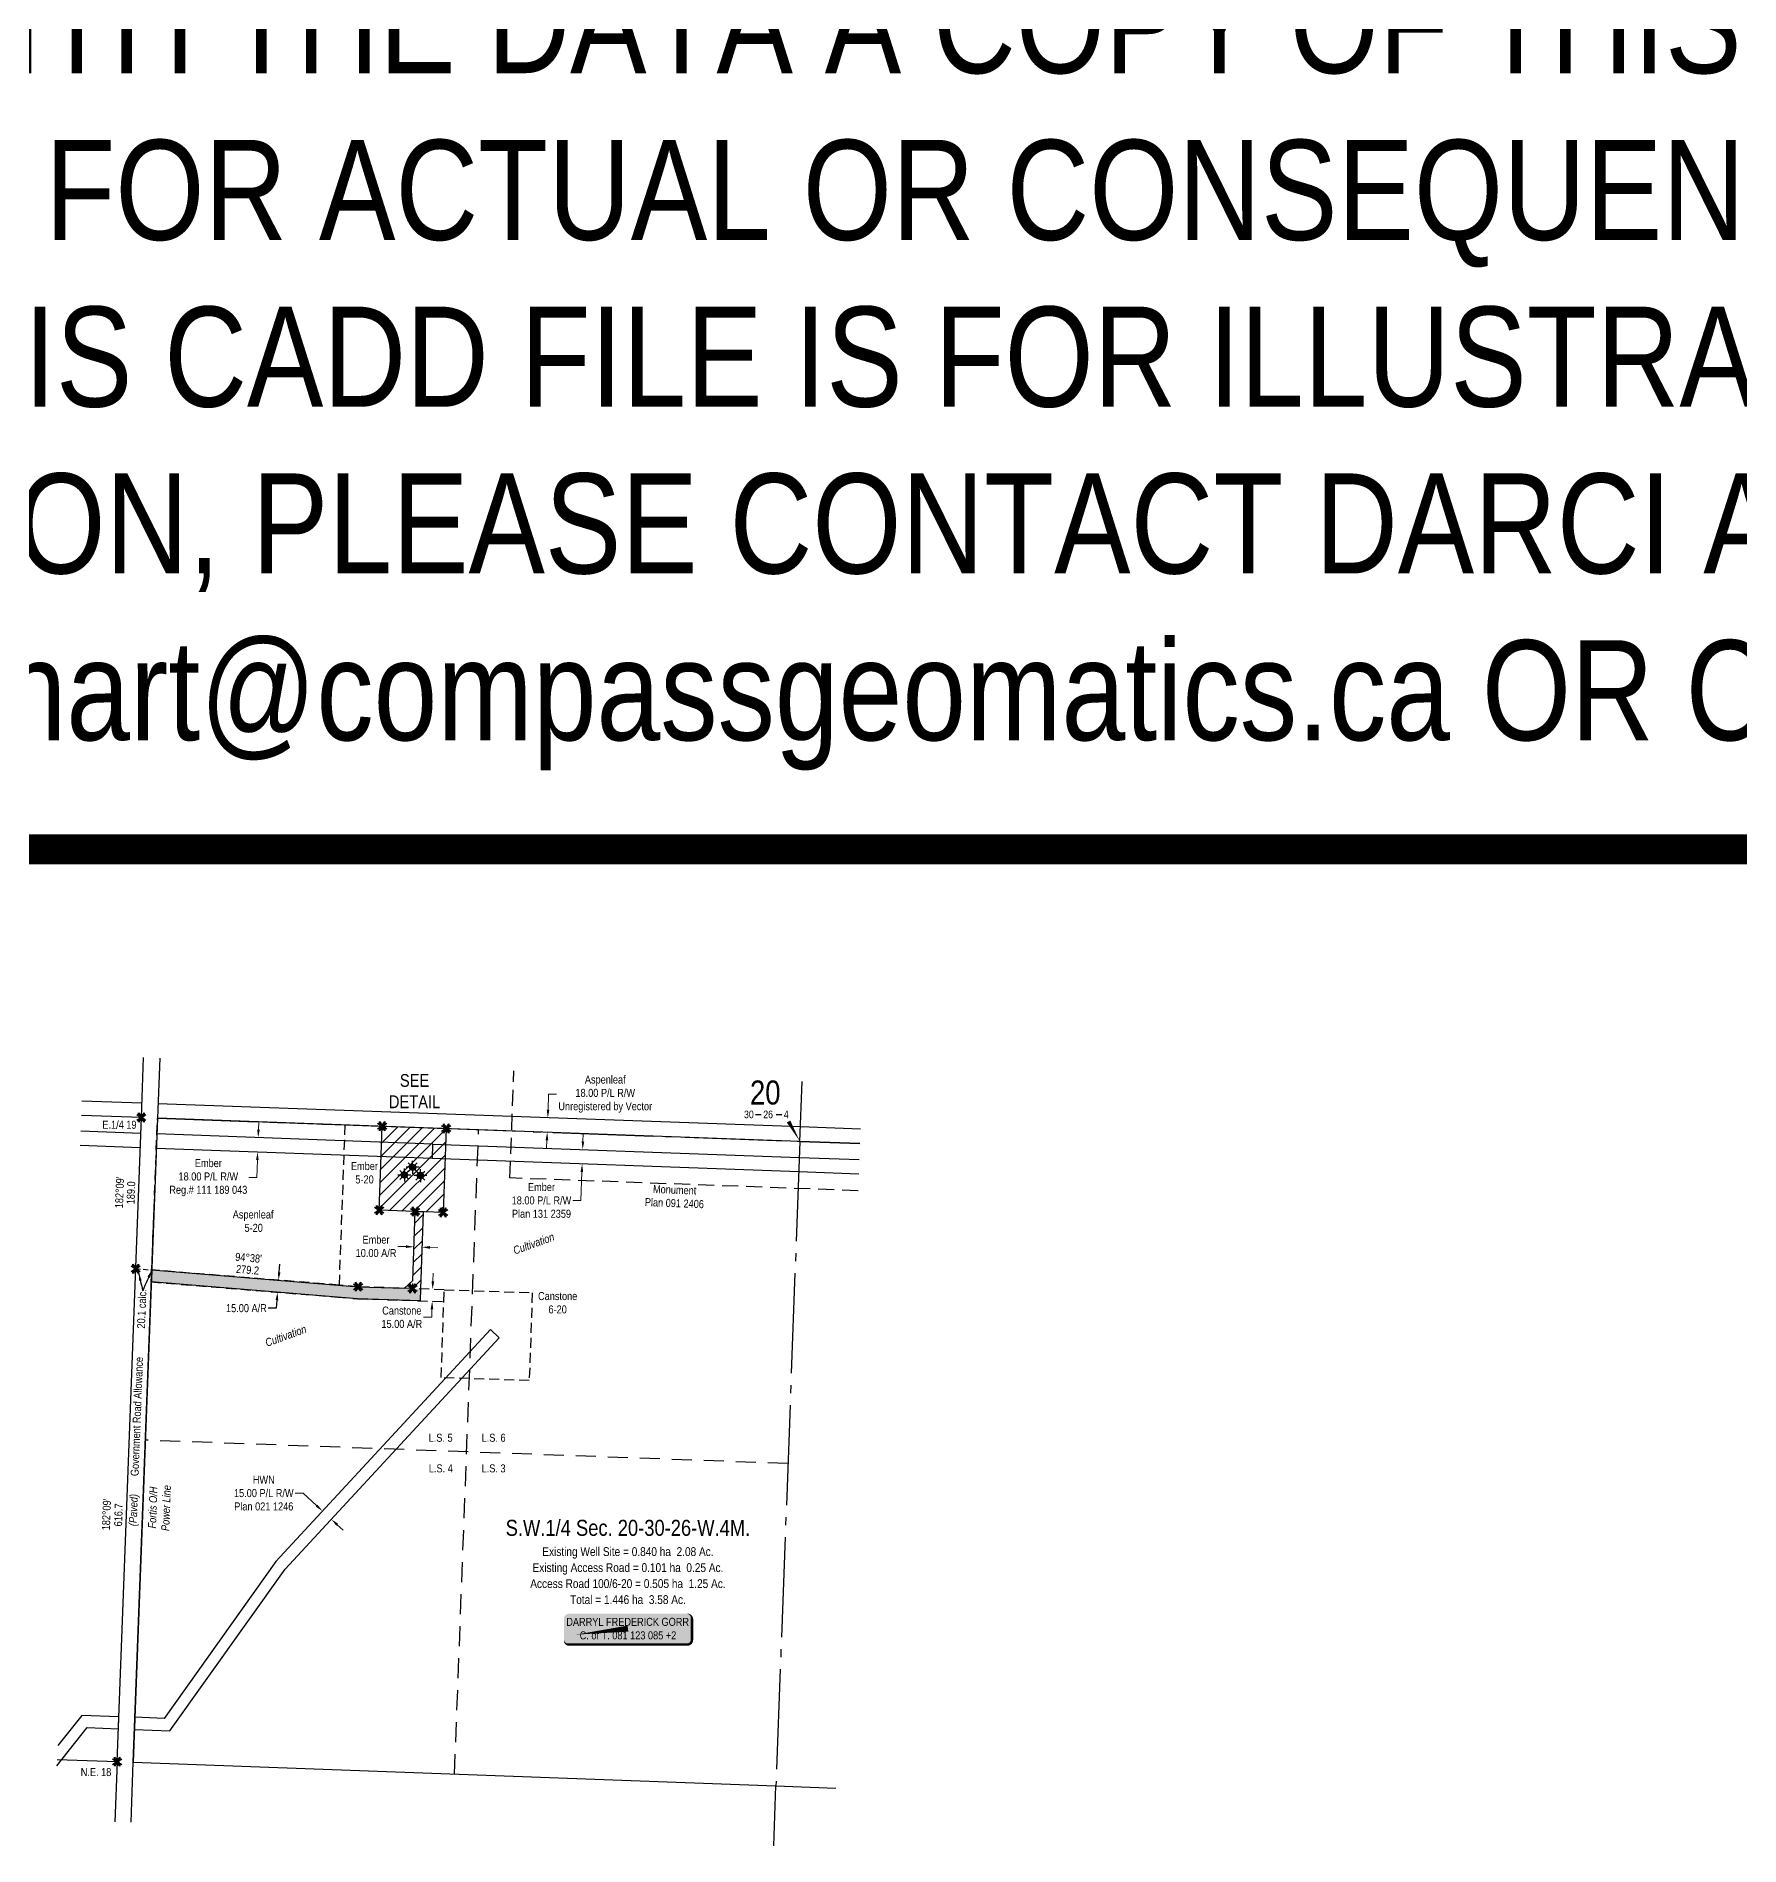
# Model space of a CAD drawing. Extents: x 313441 to 321338, y 5717090 to 5721613.
# Drawn here: x 317080 to 319209, y 5717090 to 5719351 of the extents above; entities that cross this region are included whole.
import ezdxf
from ezdxf.enums import TextEntityAlignment as Align

# ---------------------------------------------------------------- set-up
doc = ezdxf.new("R2010")
doc.units = 0
doc.header["$LTSCALE"] = 5
doc.header["$PDSIZE"] = 0.5
for name, pattern in [('foc-ACCESSROAD', [3.75, 2.5, -1.25]), ('foc-LSD', [8, 5, -3]), ('foc-MONUMENT-BDYS', [6, 4, -2]), ('foc-QUARTERLINE', [33, 25, -3, 2, -3]), ('foc-TRAV', [1.875, 1.25, -0.625])]:
    doc.linetypes.add(name, pattern=pattern)
doc.layers.get('Defpoints').update_dxf_attribs({"color": 9})
for name, color, linetype in [('10', 1, 'Continuous'), ('9', 3, 'Continuous'), ('AS-OWNER', 7, 'Continuous'), ('AS-POWER', 104, 'foc-POWER'), ('AS-POWER-T', 104, 'Continuous'), ('C-SYMBOL', 7, 'Continuous'), ('DETAIL-T', 7, 'Continuous'), ('F-AR', 190, 'foc-ACCESSROAD'), ('F-RW', 190, 'Continuous'), ('F-WS', 190, 'foc-ACCESSROAD'), ('F-WS-S', 8, 'Continuous'), ('L-AREAREQUIRED', 7, 'Continuous'), ('L-AREAWORK', 5, 'Continuous'), ('L-BD', 7, 'Continuous'), ('L-MON', 1, 'Continuous'), ('L-MON-PLAN', 7, 'foc-MONUMENT-BDYS'), ('L-MON-T', 1, 'Continuous'), ('L-QSEC', 8, 'foc-QUARTERLINE'), ('L-ROAD-T', 7, 'Continuous'), ('L-SEC', 7, 'Continuous'), ('L-SECLBL', 7, 'Continuous'), ('L-SECTION-LSD', 7, 'foc-LSD'), ('P-PROPOSED', 10, 'Continuous'), ('P-PROPOSED-H', 21, 'Continuous'), ('P-TRAV', 4, 'foc-TRAV'), ('P-TXT', 4, 'Continuous')]:
    doc.layers.add(name, color=color, linetype=linetype)
doc.layers.add('DISCLAIMER', color=7, linetype='Continuous', plot=False)
for name, color, linetype, lineweight in [('F-AR-T', 190, 'Continuous', 9), ('F-RW-T', 190, 'Continuous', 9), ('F-WS-T', 190, 'Continuous', 9), ('T-TEXT', 48, 'Continuous', 18)]:
    doc.layers.add(name, color=color, linetype=linetype, lineweight=lineweight)
doc.layers.add('P-PROPOSED-EXISTING-H', color=7, linetype='Continuous', true_color=0xffeebd)
doc.styles.add('100L', font='ARIALN.TTF', dxfattribs={"height": 11})
doc.styles.add('175L', font='ARIALN.TTF', dxfattribs={"height": 20})
doc.styles.add('80', font='ARIALN.TTF', dxfattribs={"height": 10})
doc.styles.add('80CG', font='ARIALN.TTF', dxfattribs={"height": 10})
doc.styles.add('80L', font='ARIALN.TTF', dxfattribs={"height": 10})
doc.styles.add('80LS', font='ARIALNI.TTF', dxfattribs={"height": 10})
doc.styles.add('foc-LtypeFont', font='ARIALN.TTF', dxfattribs={"height": 7.35})
doc.styles.add('SIMPLEX', font='ARIALN.TTF')
doc.linetypes.add('foc-POWER', pattern='A,6,-1,["P",foc-LtypeFont,S=0.2,R=0,X=-0.625,Y=-0.75],-1.24,4', length=12.24)
doc.linetypes.add('foc-POWER-NOLINE', pattern='A,0,-4,["P",foc-LtypeFont,S=0.2,R=0,X=-0.625,Y=-0.75],-8.24', length=12.24)
doc.dimstyles.new('Compass 5 000', dxfattribs={"dimscale": 5, "dimtxt": 9, "dimasz": 2, "dimexe": 0.2, "dimexo": 0.0625, "dimgap": 0.5, "dimtad": 0, "dimtih": 1, "dimtoh": 1, "dimzin": 0, "dimdsep": 46, "dimtxsty": '80CG', "dimcen": 0.1, "dimse1": 1, "dimse2": 1, "dimclrd": 256, "dimclrt": 256, "dimaunit": 1, "dimadec": 4, "dimazin": 0, "dimtfac": 0.06, "dimtofl": 0, "dimtmove": 0, "dimatfit": 1, "dimfxl": 0.2, "dimtolj": 1, "dimtzin": 0, "dimlwd": -1, "dimarcsym": 0})

# ---------------------------------------------------------------- blocks, each defined once
blk = doc.blocks.new('L-SECLBL')
at = {"layer": '9', "color": 7}
for p, q in [((-5.1, -27.8), (-12.3, -27.8)), ((20.7, -27.8), (13.5, -27.8))]:
    blk.add_line(p, q, dxfattribs=at)
at = {"layer": '10', "color": 2, "style": 'SIMPLEX'}
blk.add_attdef('SEC', text='', height=30, dxfattribs=at).set_placement((0, 0), align=Align.MIDDLE)
at = {"layer": '10', "color": 5, "style": '80L'}
blk.add_attdef('RGE', text='', height=9.5, dxfattribs=at).set_placement((3.6, -27.4), align=Align.MIDDLE_CENTER)
blk.add_attdef('TWP', text='', height=9.5, dxfattribs=at).set_placement((-14.4, -27.4), align=Align.MIDDLE_RIGHT)
blk.add_attdef('MER', text='', height=9.5, dxfattribs=at).set_placement((23.2, -27.4), align=Align.MIDDLE_LEFT)
blk = doc.blocks.new('*D381')
at = {"layer": 'Defpoints', "color": 0, "transparency": 16777216}
for p in [(317719.2, 5717961.9), (317718.6, 5717944), (317762.2, 5717942.4)]:
    blk.add_point(p, dxfattribs=at)
at = {"layer": 'F-RW-T', "transparency": 16777216}
for p, q in [((317763.2, 5717970.3), (317763.6, 5717980.3)), ((317761.8, 5717932.4), (317760.5, 5717896.7)), ((317760.5, 5717896.7), (317750.5, 5717896.7))]:
    blk.add_line(p, q, dxfattribs=at)
for points in [[(317761.6, 5717970.4), (317764.9, 5717970.3), (317762.9, 5717960.3)], [(317760.2, 5717932.4), (317763.5, 5717932.3), (317762.2, 5717942.4)]]:
    blk.add_solid(points, dxfattribs=at)
at = {"layer": 'F-RW-T', "transparency": 16777216, "insert": (317711.4, 5717896.7), "char_height": 10, "attachment_point": 5, "style": '80CG'}
blk.add_mtext('\\A1;Ember\\P18.00 P/L R/W\\PPlan 131 2359', dxfattribs=at)
blk = doc.blocks.new('*D382')
at = {"layer": 'Defpoints', "color": 0, "transparency": 16777216}
for p in [(317551.9, 5717834.3), (317561.8, 5717834), (317562, 5717838.3)]:
    blk.add_point(p, dxfattribs=at)
at = {"layer": 'F-AR-T', "transparency": 16777216}
for p, q in [((317542, 5717839), (317532, 5717839.3)), ((317572, 5717838), (317582, 5717837.7))]:
    blk.add_line(p, q, dxfattribs=at)
for points in [[(317542.1, 5717840.7), (317541.9, 5717837.3), (317552, 5717838.7)], [(317572, 5717839.7), (317571.9, 5717836.3), (317562, 5717838.3)]]:
    blk.add_solid(points, dxfattribs=at)
at = {"layer": 'F-AR-T', "transparency": 16777216, "insert": (317504.7, 5717839.3), "char_height": 10, "attachment_point": 5, "style": '80CG'}
blk.add_mtext('\\A1;Ember\\P10.00 A/R', dxfattribs=at)
blk = doc.blocks.new('*D383')
at = {"layer": 'Defpoints', "color": 0, "transparency": 16777216}
for p in [(317496.1, 5717571.5), (317507.1, 5717561.3), (317437.9, 5717508.5)]:
    blk.add_point(p, dxfattribs=at)
at = {"layer": 'F-RW-T', "transparency": 16777216}
for p, q in [((317413.5, 5717531), (317403.5, 5717531)), ((317430.5, 5717515.3), (317413.5, 5717531)), ((317456.2, 5717491.5), (317463.5, 5717484.7))]:
    blk.add_line(p, q, dxfattribs=at)
for points in [[(317431.6, 5717516.5), (317429.4, 5717514.1), (317437.9, 5717508.5)], [(317457.3, 5717492.8), (317455.1, 5717490.3), (317448.8, 5717498.3)]]:
    blk.add_solid(points, dxfattribs=at)
at = {"layer": 'F-RW-T', "transparency": 16777216, "insert": (317364.4, 5717531), "char_height": 10, "attachment_point": 5, "style": '80CG'}
blk.add_mtext('\\A1;HWN\\P15.00 P/L R/W\\PPlan 021 1246', dxfattribs=at)
blk = doc.blocks.new('TEMP')
h = blk.add_hatch(color=255)
h.dxf.hatch_style = 1
h.paths.add_polyline_path([(0, 0.25), (-0.67, 1.15), (-0.67, 0.67), (-1.15, 0.67), (-0.25, 0), (-1.15, -0.67), (-0.67, -0.67), (-0.67, -1.15), (0, -0.25), (0.67, -1.15), (0.67, -0.67), (1.15, -0.67), (0.25, 0), (1.15, 0.67), (0.67, 0.67), (0.67, 1.15)])
h.paths.add_polyline_path([(0.57, 0.85), (0.57, 0.57), (0.85, 0.57), (0.08, 0), (0.85, -0.57), (0.57, -0.57), (0.57, -0.85), (0, -0.08), (-0.57, -0.85), (-0.57, -0.57), (-0.85, -0.57), (-0.08, 0), (-0.85, 0.57), (-0.57, 0.57), (-0.57, 0.85), (0, 0.08)], flags=16)
h = blk.add_hatch(color=1)
h.dxf.hatch_style = 1
h.paths.add_polyline_path([(0, 0.08), (-0.57, 0.85), (-0.57, 0.57), (-0.85, 0.57), (-0.08, 0), (-0.85, -0.57), (-0.57, -0.57), (-0.57, -0.85), (0, -0.08), (0.57, -0.85), (0.57, -0.57), (0.85, -0.57), (0.08, 0), (0.85, 0.57), (0.57, 0.57), (0.57, 0.85)])
at = {"color": 1}
for p, q in [((-0.08, 0), (0.08, 0)), ((0, 0.08), (0, -0.08))]:
    blk.add_line(p, q, dxfattribs=at)
at = {"color": 255, "flags": 128}
blk.add_lwpolyline([(-0.25, 0), (-1.15, 0.67), (-0.67, 0.67), (-0.67, 1.15), (0, 0.25), (0.67, 1.15), (0.67, 0.67), (1.15, 0.67), (0.25, 0), (1.15, -0.67), (0.67, -0.67), (0.67, -1.15), (0, -0.25), (-0.67, -1.15), (-0.67, -0.67), (-1.15, -0.67)], close=True, dxfattribs=at)
at = {"color": 1, "flags": 128}
blk.add_lwpolyline([(-0.08, 0), (-0.85, 0.57), (-0.57, 0.57), (-0.57, 0.85), (0, 0.08), (0.57, 0.85), (0.57, 0.57), (0.85, 0.57), (0.08, 0), (0.85, -0.57), (0.57, -0.57), (0.57, -0.85), (0, -0.08), (-0.57, -0.85), (-0.57, -0.57), (-0.85, -0.57)], close=True, dxfattribs=at)
blk = doc.blocks.new('GAS')
h = blk.add_hatch(color=255)
h.dxf.hatch_style = 1
edge = h.paths.add_edge_path()
edge.add_arc((0, 0), 0.9, 0, 360)
for p, q in [((-0.81, 0), (-1.62, 0)), ((-0.57, 0.57), (-1.14, 1.14)), ((0, 0.81), (0, 1.62)), ((0.57, 0.57), (1.14, 1.14)), ((1.62, 0), (0.81, 0)), ((-0.57, -0.57), (-1.14, -1.14)), ((0, -0.81), (0, -1.62)), ((1.14, -1.14), (0.57, -0.57))]:
    blk.add_line(p, q)
blk.add_circle((0, 0), 0.8)
blk = doc.blocks.new('*U391')
h = blk.add_hatch(color=59)
edge = h.paths.add_edge_path()
edge.add_line((-74, -20), (74, -20))
edge.add_arc((74, -14), 6, 270, 360)
edge.add_line((80, -14), (80, 12.5))
edge.add_arc((74, 12.5), 6, 0, 90)
edge.add_line((74, 18.5), (-74, 18.5))
edge.add_arc((-74, 12.5), 6, 90, 180)
edge.add_line((-80, 12.5), (-80, -14))
edge.add_arc((-74, -14), 6, 180, 270)
at = {"color": 1, "flags": 128}
blk.add_lwpolyline([(-74, -20, 3, 3, 0), (74, -20, 3, 3, 0.414214), (80, -14, 3, 3, 0), (80, 12.5, 3, 0, 0.414214), (74, 18.5, 0, 0, 0), (-74, 18.5, 0, 0, 0.414214), (-80, 12.5, 0, 0, 0), (-80, -14, 0, 3, 0.414214)], format="xyseb", close=True, dxfattribs=at)
blk.add_lwpolyline([(-65.4, -7.6, 0, 7.5, 0), (0, 0, 0, 0, 0)], format="xyseb", dxfattribs=at)
at = {"color": 1, "style": '80'}
blk.add_attdef('ENTER_TEXT_001', (-36, -5), '', height=10, dxfattribs=at)
blk = doc.blocks.new('*D393')
at = {"layer": 'Defpoints', "color": 0, "transparency": 16777216}
for p in [(317719.3, 5718000), (317830.7, 5717995.9), (317830, 5717977.9)]:
    blk.add_point(p, dxfattribs=at)
at = {"layer": 'F-RW-T', "transparency": 16777216}
for p, q in [((317719.6, 5718009.9), (317720.3, 5718029.6)), ((317720.3, 5718029.6), (317730.3, 5718029.6)), ((317718.3, 5717972), (317717.9, 5717962))]:
    blk.add_line(p, q, dxfattribs=at)
for points in [[(317718, 5718010), (317721.3, 5718009.9), (317719.3, 5718000)], [(317716.6, 5717972), (317719.9, 5717971.9), (317718.6, 5717982)]]:
    blk.add_solid(points, dxfattribs=at)
at = {"layer": 'F-RW-T', "transparency": 16777216, "insert": (317791.1, 5718029.6), "char_height": 10, "attachment_point": 5, "style": '80CG'}
blk.add_mtext('\\A1;Aspenleaf\\P18.00 P/L R/W\\PUnregistered by Vector', dxfattribs=at)
blk = doc.blocks.new('*D433')
at = {"layer": 'Defpoints', "color": 0, "transparency": 16777216}
for p in [(317574.7, 5717785.7), (317574.2, 5717770.7), (317574.9, 5717770.7)]:
    blk.add_point(p, dxfattribs=at)
at = {"layer": 'F-AR-T', "transparency": 16777216}
for p, q in [((317575.7, 5717795.7), (317576, 5717805.7)), ((317574.5, 5717760.7), (317574.2, 5717750.7)), ((317574.2, 5717750.7), (317564.2, 5717750.7))]:
    blk.add_line(p, q, dxfattribs=at)
for points in [[(317574, 5717795.8), (317577.4, 5717795.7), (317575.4, 5717785.7)], [(317572.8, 5717760.8), (317576.2, 5717760.7), (317574.9, 5717770.7)]]:
    blk.add_solid(points, dxfattribs=at)
at = {"layer": 'F-AR-T', "transparency": 16777216, "insert": (317536.9, 5717750.7), "char_height": 10, "attachment_point": 5, "style": '80CG'}
blk.add_mtext('\\A1;Canstone\\P15.00 A/R', dxfattribs=at)
blk = doc.blocks.new('*D434')
at = {"layer": 'Defpoints', "color": 0, "transparency": 16777216}
for p in [(317352.2, 5717957.3), (317352.9, 5717975.3), (317356.7, 5717957.1)]:
    blk.add_point(p, dxfattribs=at)
at = {"layer": 'F-RW-T', "transparency": 16777216}
for p, q in [((317357.8, 5717985.2), (317358.1, 5717995.1)), ((317356.4, 5717947.2), (317355.6, 5717925.2)), ((317355.6, 5717925.2), (317345.6, 5717925.2))]:
    blk.add_line(p, q, dxfattribs=at)
for points in [[(317356.1, 5717985.2), (317359.4, 5717985.1), (317357.4, 5717975.2)], [(317354.7, 5717947.2), (317358, 5717947.1), (317356.7, 5717957.1)]]:
    blk.add_solid(points, dxfattribs=at)
at = {"layer": 'F-RW-T', "transparency": 16777216, "insert": (317295.1, 5717925.2), "char_height": 10, "attachment_point": 5, "style": '80CG'}
blk.add_mtext('\\A1;Ember\\P18.00 P/L R/W\\PReg.# 111 189 043', dxfattribs=at)
blk = doc.blocks.new('*D435')
at = {"layer": 'Defpoints', "color": 0, "transparency": 16777216}
for p in [(317381.6, 5717782), (317385.9, 5717781.7), (317387.1, 5717796.6)]:
    blk.add_point(p, dxfattribs=at)
at = {"layer": 'P-TXT', "transparency": 16777216}
for p, q in [((317383.6, 5717806.9), (317384.4, 5717816.9)), ((317380, 5717762.1), (317370, 5717762.1)), ((317380.8, 5717772.1), (317380, 5717762.1))]:
    blk.add_line(p, q, dxfattribs=at)
for points in [[(317382, 5717807.1), (317385.3, 5717806.8), (317382.8, 5717797)], [(317379.1, 5717772.2), (317382.5, 5717771.9), (317381.6, 5717782)]]:
    blk.add_solid(points, dxfattribs=at)
at = {"layer": 'P-TXT', "transparency": 16777216, "insert": (317342.7, 5717762.1), "char_height": 10, "attachment_point": 5, "style": '80CG'}
blk.add_mtext('\\A1;15.00 A/R', dxfattribs=at)
blk = doc.blocks.new('Disclaimer_Legal')
at = {"layer": 'DISCLAIMER', "color": 254, "flags": 128}
blk.add_lwpolyline([(-3612.9, -1104.6, 37.5, 37.5, 0), (4096.1, -1104.6, 37.5, 37.5, 0.414214), (4171.1, -1029.6, 37.5, 37.5, 0), (4171.1, 2078.7, 37.5, 0, 0.414214), (4096.1, 2153.7, 0, 0, 0), (-3612.9, 2153.7, 0, 0, 0.414214), (-3687.9, 2078.7, 0, 0, 0), (-3687.9, -1029.6, 0, 37.5, 0.414214)], format="xyseb", close=True, dxfattribs=at)
at = {"layer": 'DISCLAIMER', "color": 254, "insert": (241.6, 533.9), "char_height": 125, "width": 7717.568, "attachment_point": 5, "style": '80'}
blk.add_mtext('NOTICE TO THE CORPORATION, PERSON &/OR PERSONS REGARDING THIS COMPUTER AIDED DESIGN AND DRAFTING (CADD) FILES. ACCEPTANCE OF THE CADD DATA IS BASED ON THE FOLLOWING DISCLAIMER WHICH COVERS ALL CADD DATA RECIEVED FROM COMPASS GEOMATICS LTD.\\P{\\fArial Narrow|b1|i0|c0|p34;DISCLAIMER}\\PCOMPASS GEOMATICS LTD. MAKES NO REPRESENTATION OR WARRANTIES, EXPRESS OR IMPLIED, WITH RESPECT TO THE REUSE OF THE DATA PROVIDED HEREWITH, REGARDLESS OF ITS FORMAT OR THE MEANS OF ITS TRANSMISSION. THERE IS NO GUARANTEE OR REPRESENTATION TO THE USER AS TO THE ACCURACY, CURRENCY, SUITABILITY OR RELIABILITY OF THIS DATA FOR ANY PURPOSE. THE USER ACCEPTS THE DATA "AS IS", AND ASSUMES ALL RISKS ASSOCIATED WITH ITS USE. BY ACCEPTANCE OF THIS DATA, THE USER AGREES NOT TO TRANSMIT THIS DATA OR PROVIDE ACCESS OR ANY PART OF IT TO ANOTHER PARTY UNLESS THE USER SHALL INCLUDE WITH THE DATA A COPY OF THIS DISCLAIMER. COMPASS GEOMATICS LTD. ASSUMES NO RESPONSIBILITY FOR ACTUAL OR CONSEQUENTIAL DAMAGE AS A RESULT OF ANY USER\'S RELIANCE ON THIS DATA. THIS CADD FILE IS FOR ILLUSTRATION PURPOSES ONLY.\\PIF YOU REQUIRE MORE ACCURATE INFORMATION, PLEASE CONTACT DARCI ANGLEHART AT COMPASS GEOMATICS LTD. VIA EMAIL: darci.anglehart@compassgeomatics.ca OR CELL: 506-961-7292', dxfattribs=at)

msp = doc.modelspace()

# ---------------------------------------------------------------- hatches: boundary and pattern name
at = {"layer": 'P-PROPOSED-EXISTING-H'}
h = msp.add_hatch(dxfattribs=at)
h.set_pattern_fill('ANSI31', color=256, scale=3.5)
h.paths.add_polyline_path([(317592.265, 5717986.542), (317588.461, 5717881.611), (317553.484, 5717882.879), (317508.514, 5717884.509), (317510.144, 5717929.479), (317512.317, 5717989.44)])
h = msp.add_hatch(dxfattribs=at)
h.set_pattern_fill('ANSI31', color=256, scale=3.5)
h.paths.add_polyline_path([(317553.484, 5717882.879), (317550.256, 5717786.76), (317550.25, 5717786.577), (317560.244, 5717786.234), (317563.478, 5717882.543)])
at = {"layer": 'P-PROPOSED-H'}
h = msp.add_hatch(color=256, dxfattribs=at)
h.dxf.hatch_style = 1
h.paths.add_polyline_path([(317560.244, 5717786.234), (317482.355, 5717788.903), (317224.521, 5717809.83), (317223.822, 5717794.873), (317481.49, 5717773.923), (317559.741, 5717771.243)])

# ---------------------------------------------------------------- linework, layer by layer
at = {"layer": 'AS-POWER', "linetype": 'foc-POWER-NOLINE', "flags": 128}
msp.add_lwpolyline([(317198.488, 5717119.755), (317201.293, 5717194.698), (317227.787, 5717898.438)], dxfattribs=at)
at = {"layer": 'F-AR'}
msp.add_lwpolyline([(317223.822, 5717794.873), (317457.056, 5717775.91), (317481.49, 5717773.923), (317589.441, 5717770.225), (317589.955, 5717785.216), (317482.355, 5717788.903), (317458.272, 5717790.861), (317224.385, 5717809.877)], close=True, dxfattribs=at)
at = {"layer": 'F-RW', "flags": 128}
for points in [[(317211.46, 5718000.281), (317136.446, 5718002.857)], [(317212.078, 5718018.27), (317137.064, 5718020.846)], [(318109.954, 5717985.78), (318035.004, 5717988.527), (317232.182, 5718017.579)], [(317210.661, 5717980.519), (317135.711, 5717983.257)], [(317575.747, 5717967.181), (317230.763, 5717979.785)], [(318109.295, 5717967.792), (318034.345, 5717970.539), (317231.506, 5717999.592)], [(317209.984, 5717962.493), (317135.034, 5717965.225)], [(317575.082, 5717949.188), (317230.086, 5717961.761)], [(318107.878, 5717929.734), (318032.921, 5717932.503), (317575.082, 5717949.188), (317575.747, 5717967.181), (318033.589, 5717950.454), (318108.548, 5717947.715)], [(317105.945, 5717190.241), (317143.902, 5717238.055), (317182.743, 5717236.593), (317183.323, 5717251.593), (317136.879, 5717253.325), (317106.895, 5717215.551)]]:
    msp.add_lwpolyline(points, dxfattribs=at)
msp.add_lwpolyline([(317202.86, 5717235.854), (317247.212, 5717234.178), (317391.273, 5717436.079), (317658.565, 5717725.126), (317647.553, 5717735.308), (317379.615, 5717445.498), (317239.76, 5717249.556), (317203.424, 5717250.864)], close=True, dxfattribs=at)
at = {"layer": 'F-WS'}
msp.add_lwpolyline([(317231.512, 5717999.618), (317465.757, 5717991.115), (317458.492, 5717790.967), (317224.521, 5717809.83), (317231.491, 5717998.922)], dxfattribs=at)
msp.add_lwpolyline([(317699.873, 5717781.451), (317696.107, 5717671.533), (317586.189, 5717675.298), (317589.955, 5717785.216)], close=True, dxfattribs=at)
at = {"layer": 'L-MON-PLAN'}
msp.add_lwpolyline([(318107.101, 5717908.858), (317672.041, 5717924.832), (317676.982, 5718058.533)], dxfattribs=at)
at = {"layer": 'L-QSEC', "flags": 128}
for points in [[(318034.345, 5717970.539), (318037.134, 5718045.487)], [(317211.405, 5718000.348), (317136.446, 5718002.857)], [(317231.506, 5717999.592), (318034.345, 5717970.539)], [(318034.345, 5717970.539), (318004.376, 5717165.281)], [(318034.345, 5717970.539), (318109.295, 5717967.792)], [(318001.603, 5717090.332), (318004.376, 5717165.281)]]:
    msp.add_lwpolyline(points, dxfattribs=at)
at = {"layer": 'L-SEC', "flags": 128}
for points in [[(317211.405, 5718000.348), (317214.22, 5718075.295)], [(317234.322, 5718074.567), (317231.506, 5717999.592)], [(317181.193, 5717195.439), (317211.405, 5718000.348)], [(317231.506, 5717999.592), (317201.293, 5717194.698)], [(317181.193, 5717195.439), (317106.234, 5717197.944)], [(317181.193, 5717195.439), (317178.38, 5717120.492)], [(317198.488, 5717119.755), (317201.293, 5717194.698)], [(317201.293, 5717194.698), (318004.376, 5717165.281)], [(318004.376, 5717165.281), (318079.325, 5717162.511)]]:
    msp.add_lwpolyline(points, dxfattribs=at)
at = {"layer": 'L-SECLBL', "flags": 128}
msp.add_lwpolyline([(318034.345, 5717970.539, 0, 5, 0), (318020.188, 5717995.307, 0, 0, 0)], format="xyseb", dxfattribs=at)
at = {"layer": 'L-SECTION-LSD', "flags": 128}
for points in [[(317602.835, 5717179.989), (317632.926, 5717985.065)], [(318019.361, 5717567.91), (317216.4, 5717597.145)]]:
    msp.add_lwpolyline(points, dxfattribs=at)
at = {"layer": 'P-PROPOSED', "flags": 128}
msp.add_lwpolyline([(317592.265, 5717986.542), (317588.461, 5717881.611), (317553.484, 5717882.879), (317508.514, 5717884.509), (317510.144, 5717929.479), (317512.317, 5717989.44)], close=True, dxfattribs=at)
msp.add_lwpolyline([(317540.258, 5717786.919), (317550.592, 5717796.755), (317553.484, 5717882.879), (317563.478, 5717882.543), (317560.244, 5717786.234), (317559.741, 5717771.243), (317481.49, 5717773.923), (317223.822, 5717794.873), (317224.521, 5717809.83), (317482.355, 5717788.903), (317540.258, 5717786.919)], dxfattribs=at)
at = {"layer": 'P-TRAV', "flags": 128}
for points in [[(317204.312, 5717811.383), (317224.521, 5717809.83)], [(317550.256, 5717786.76), (317550.592, 5717796.755)]]:
    msp.add_lwpolyline(points, dxfattribs=at)

# ---------------------------------------------------------------- block references
at = {"layer": 'AS-OWNER'}
ref = msp.add_blockref('*U391', (317819.479, 5717361.73), dxfattribs=at)
ref.add_attrib('ENTER_TEXT_001', 'DARRYL FREDERICK GORR', (317742.446, 5717365.148), dxfattribs={"layer": '0', "color": 1, "height": 10, "style": '80'})
ref.add_attrib('ENTER_TEXT_002', 'C. of T. 081 123 085 +2', (317759.155, 5717348.304), dxfattribs={"layer": '0', "color": 1, "height": 10, "style": '80'})
at = {"layer": 'Defpoints'}
msp.add_blockref('Disclaimer_Legal', (317147.925, 5719440.121), dxfattribs=at)
at = {"layer": 'F-WS-S', "xscale": 5, "yscale": 5, "zscale": 5}
for p in [(317540.056, 5717928.489), (317550.424, 5717938.116), (317560.043, 5717927.757)]:
    msp.add_blockref('GAS', p, dxfattribs=at)
at = {"layer": 'L-MON', "xscale": 5, "yscale": 5, "zscale": 5}
for p in [(317211.405, 5718000.348), (317512.317, 5717989.44), (317592.265, 5717986.542), (317508.514, 5717884.509), (317553.484, 5717882.879), (317588.461, 5717881.611), (317204.312, 5717811.383), (317482.355, 5717788.903), (317550.256, 5717786.76), (317181.193, 5717195.439)]:
    msp.add_blockref('TEMP', p, dxfattribs=at)
at = {"layer": 'L-SECLBL'}
msp.add_blockref('L-SECLBL', (317991.055, 5718031.587), dxfattribs=at).add_auto_attribs({'SEC': '20', 'TWP': '30', 'RGE': '26', 'MER': '4'})

# ---------------------------------------------------------------- texts
at = {"layer": 'AS-POWER-T', "insert": (317220.619, 5717513.199), "char_height": 10, "width": 57.1191, "attachment_point": 2, "rotation": 87.81086, "style": '80LS'}
msp.add_mtext('Fortis O/H\\PPower Line', dxfattribs=at)
at = {"layer": 'C-SYMBOL', "color": 3, "style": '175L'}
msp.add_text('S.W.1/4 Sec. 20-30-26-W.4M.', height=20, dxfattribs=at).set_placement((317819.479, 5717471.632), align=Align.BOTTOM_CENTER)
at = {"layer": 'DETAIL-T', "color": 3, "insert": (317552.803, 5718033.331), "char_height": 16, "width": 63.63613, "attachment_point": 5, "style": '80CG'}
msp.add_mtext('SEE\\PDETAIL', dxfattribs=at)
at = {"layer": 'F-WS-T', "char_height": 10, "attachment_point": 1, "style": '80L'}
for s, insert in [('\\pi16.173;Ember\\P\\pi21.715;5-20', (317457.135, 5717944.654)), ('\\pi6.9775;Aspenleaf\\P\\pi21.715;5-20', (317318.623, 5717884.158)), ('\\pi8.6692;Canstone\\P\\pi21.691;6-20', (317698.45, 5717782.238))]:
    msp.add_mtext_dynamic_manual_height_columns(s, width=65.33287, gutter_width=50, heights=[0], dxfattribs=dict(at, insert=insert))
at = {"layer": 'L-AREAREQUIRED', "color": 5, "style": '100L'}
msp.add_text('Existing Well Site = 0.840 ha  2.08 Ac.', height=11, dxfattribs=at).set_placement((317819.479, 5717449.132), align=Align.BOTTOM_CENTER)
at = {"layer": 'L-AREAWORK', "color": 5, "style": '100L'}
for s, p in [('Existing Access Road = 0.101 ha  0.25 Ac.', (317819.479, 5717429.132)), ('Access Road 100/6-20 = 0.505 ha  1.25 Ac.', (317819.479, 5717409.132)), ('Total = 1.446 ha  3.58 Ac.', (317819.479, 5717389.132))]:
    msp.add_text(s, height=11, dxfattribs=at).set_placement(p, align=Align.BOTTOM_CENTER)
at = {"layer": 'L-BD', "style": '80L'}
for s, rotation, p in [("182°09'", 87.8504, (317184.125, 5717906.756)), ('189.0', 87.8504, (317198.365, 5717906.222)), ("94°38'", 355.3775, (317345.348, 5717825.062)), ('279.2', 355.3775, (317344.14, 5717810.11)), ("182°09'", 87.8504, (317167.77, 5717504.349)), ('616.7', 87.8504, (317182.76, 5717503.786))]:
    msp.add_text(s, height=10, rotation=rotation, dxfattribs=at).set_placement(p, align=Align.MIDDLE)
msp.add_text('20.1 calc.', height=10, rotation=87.81086, dxfattribs=at).set_placement((317211.863, 5717761.202), align=Align.MIDDLE_CENTER)
at = {"layer": 'L-MON', "char_height": 10, "attachment_point": 1, "style": '80L'}
for s, insert in [('E.1/4 19', (317162.709, 5717996.306)), ('N.E. 18', (317135.675, 5717187.463))]:
    msp.add_mtext_dynamic_manual_height_columns(s, width=42.82996, gutter_width=50, heights=[0], dxfattribs=dict(at, insert=insert))
at = {"layer": 'L-MON-T', "insert": (317821.612, 5717917.11), "char_height": 10, "attachment_point": 1, "rotation": 357.8972, "style": '80L'}
msp.add_mtext_dynamic_manual_height_columns('\\pi29.415;Monument\\P\\pi19.784;Plan 091 2406', width=112.03696, gutter_width=50, heights=[0], dxfattribs=at)
at = {"layer": 'L-ROAD-T', "style": '80L'}
msp.add_text('Government Road Allowance', height=10, rotation=87.81086, dxfattribs=at).set_placement((317205.781, 5717626.735), align=Align.MIDDLE_CENTER)
at = {"layer": 'T-TEXT', "style": '80LS'}
for s, rotation, p in [('Cultivation', 20, (317701.649, 5717842.846)), ('Cultivation', 20, (317391.878, 5717727.591)), ('(Paved)', 87.81086, (317201.314, 5717509.876))]:
    msp.add_text(s, height=10, rotation=rotation, dxfattribs=at).set_placement(p, align=Align.MIDDLE_CENTER)

# ---------------------------------------------------------------- dimensions: what is measured, and where the dimension line sits
at = {"layer": 'F-AR-T'}
dim = msp.add_linear_dim(base=(317561.994, 5717838.334), p1=(317551.854, 5717834.328), p2=(317561.848, 5717833.992), angle=358.076699, text='Ember\\P10.00 A/R', dimstyle='Compass 5 000', dxfattribs=at)
dim.commit()
dim.dimension.update_dxf_attribs({"geometry": '*D382', "text_midpoint": (317504.729, 5717839.341), "dimtype": 161})
dim = msp.add_aligned_dim(p1=(317574.668, 5717785.74), p2=(317574.155, 5717770.749), distance=0.696, text='Canstone\\P15.00 A/R', dimstyle='Compass 5 000', dxfattribs=at)
dim.commit()
dim.dimension.update_dxf_attribs({"geometry": '*D433', "text_midpoint": (317536.884, 5717750.737)})
at = {"layer": 'F-RW-T'}
for base, p1, p2, angle, text, picture, middle in [((317719.263, 5717999.953), (317830.035, 5717977.933), (317830.686, 5717995.921), 87.927494, 'Aspenleaf\\P18.00 P/L R/W\\PUnregistered by Vector', '*D393', (317791.056, 5718029.622)), ((317356.733, 5717957.145), (317352.897, 5717975.323), (317352.241, 5717957.309), 267.912897, 'Ember\\P18.00 P/L R/W\\PReg.# 111 189 043', '*D434', (317295.052, 5717925.236)), ((317762.198, 5717942.369), (317719.227, 5717961.939), (317718.572, 5717943.959), 267.912897, 'Ember\\P18.00 P/L R/W\\PPlan 131 2359', '*D381', (317711.446, 5717896.677)), ((317437.851, 5717508.488), (317507.113, 5717561.347), (317496.118, 5717571.511), 137.245694, 'HWN\\P15.00 P/L R/W\\PPlan 021 1246', '*D383', (317364.446, 5717530.972))]:
    dim = msp.add_linear_dim(base=base, p1=p1, p2=p2, angle=angle, text=text, dimstyle='Compass 5 000', dxfattribs=at)
    dim.commit()
    dim.dimension.update_dxf_attribs({"geometry": picture, "text_midpoint": middle, "dimtype": 161})
at = {"layer": 'P-TXT'}
dim = msp.add_aligned_dim(p1=(317387.069, 5717796.637), p2=(317385.854, 5717781.699), distance=-4.269, text='15.00 A/R', dimstyle='Compass 5 000', dxfattribs=at)
dim.commit()
dim.dimension.update_dxf_attribs({"geometry": '*D435', "text_midpoint": (317342.697, 5717762.111)})

# ---------------------------------------------------------------- leaders
at = {"layer": 'L-BD', "path_type": 1}
for points in [[(317208.029, 5717806.325), (317213.081, 5717783.884)], [(317224.521, 5717809.83), (317213.081, 5717783.884)]]:
    msp.add_leader(points, dimstyle='Compass 5 000', dxfattribs=at)

# ---------------------------------------------------------------- next in the draw order: texts
at = {"layer": 'L-SECTION-LSD', "char_height": 10, "attachment_point": 1, "style": '100L', "bg_fill": 3, "box_fill_scale": 1.5, "bg_fill_color": 256, "bg_fill_transparency": 0}
for s, width, insert in [('\\pi1.7586;L.S. 5', 30.40114, (317568.67, 5717605.201)), ('L.S. 6', 30.48313, (317636.629, 5717605.201)), ('\\pi1.986;L.S. 4', 30.53989, (317568.67, 5717566.916)), ('L.S. 3', 30.37591, (317636.629, 5717566.916))]:
    msp.add_mtext_dynamic_manual_height_columns(s, width=width, gutter_width=55, heights=[0], dxfattribs=dict(at, insert=insert))

doc.saveas('drawing.dxf')
